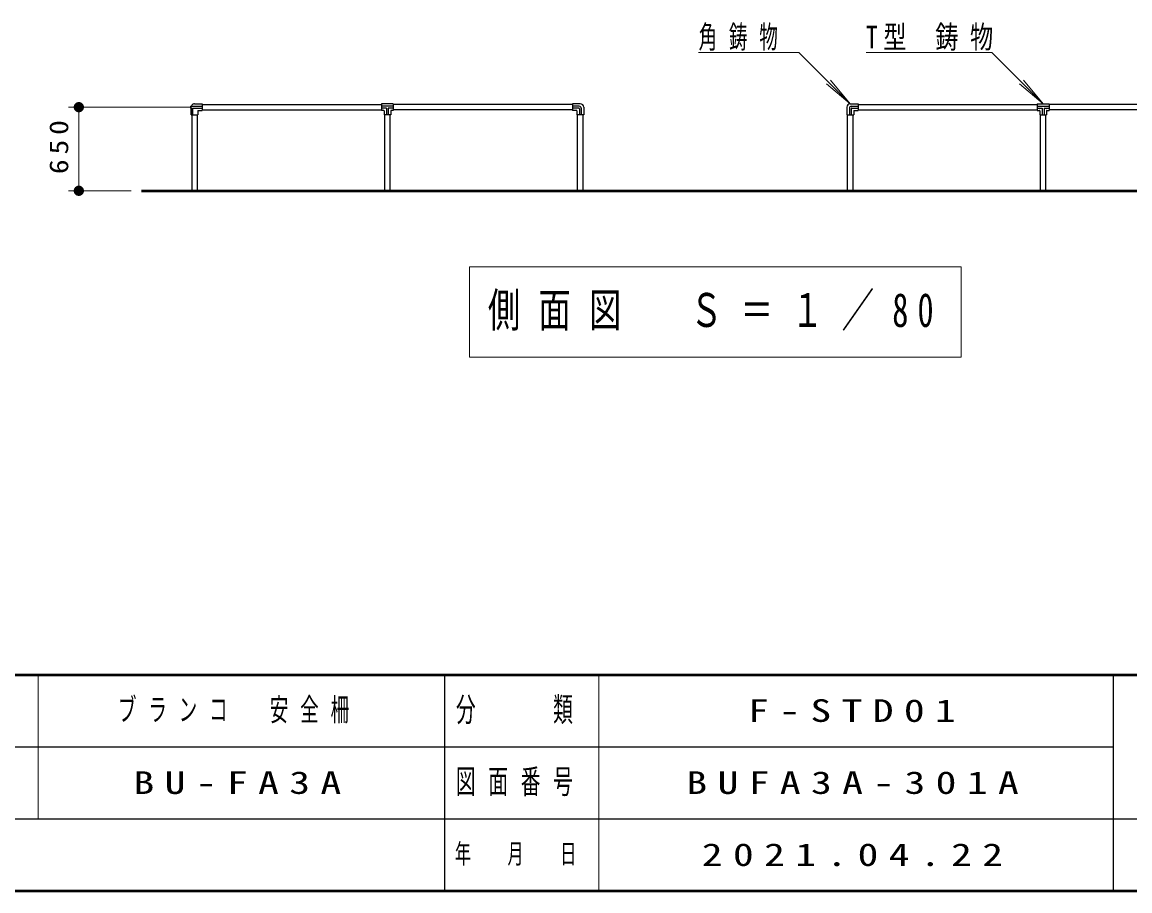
# Model space of a CAD drawing. Units: millimetres on the paper, scale 1:80. Extents: x -385 to 0, y 0 to 267.
# Drawn here: x -176.1 to -68.4, y 0 to 84.4 of the extents above; entities that cross this region are included whole.
import ezdxf

# ---------------------------------------------------------------- set-up
doc = ezdxf.new("R2010")
doc.units = ezdxf.units.MM
doc.layers.add('LY_1', color=7, linetype='Continuous', lineweight=13)
doc.layers.add('LY_2', color=7, linetype='Continuous', lineweight=13)
doc.styles.add('ＭＳ ゴシック', font='')
doc.styles.get('ＭＳ ゴシック').set_extended_font_data('MS Gothic')

# ---------------------------------------------------------------- blocks, each defined once
blk = doc.blocks.new('filled_dot')
at = {"color": 0, "linetype": 'Continuous', "lineweight": -2, "const_width": 1.25}
blk.add_lwpolyline([(-0.625, 0, 1), (0.625, 0, 1)], format="xyb", close=True, dxfattribs=at)

msp = doc.modelspace()

# ---------------------------------------------------------------- linework, layer by layer
at = {"layer": 'LY_1'}
for p, q in [((-110.31, 81.489), (-100.559, 81.489)), ((-100.559, 81.489), (-95.563, 76.493)), ((-94.034, 81.489), (-81.809, 81.489)), ((-81.809, 81.489), (-76.813, 76.493)), ((-95.563, 76.493), (-97.491, 78.791)), ((-76.813, 76.493), (-78.741, 78.791)), ((-95.563, 76.493), (-97.861, 78.421)), ((-76.813, 76.493), (-79.111, 78.421)), ((-159.563, 76.161), (-171.563, 76.161)), ((-170.563, 68.036), (-170.563, 76.161)), ((-165.481, 68.036), (-171.563, 68.036)), ((-132.588, 60.66), (-132.588, 51.86)), ((-84.788, 60.66), (-132.588, 60.66)), ((-84.788, 51.86), (-84.788, 60.66)), ((-132.588, 51.86), (-84.788, 51.86))]:
    msp.add_line(p, q, dxfattribs=at)
at = {"layer": 'LY_1', "lineweight": 25}
for p, q in [((-159.313, 76.493), (-158.563, 76.493)), ((-158.563, 76.493), (-158.563, 75.83)), ((-141.138, 76.493), (-141.138, 75.83)), ((-139.988, 76.493), (-141.138, 76.493)), ((-139.988, 76.493), (-139.988, 75.83)), ((-121.813, 76.493), (-122.563, 76.493)), ((-122.563, 76.493), (-122.563, 75.83)), ((-95.563, 76.493), (-94.813, 76.493)), ((-94.813, 76.493), (-94.813, 75.83)), ((-77.388, 76.493), (-76.238, 76.493)), ((-77.388, 76.493), (-77.388, 75.83)), ((-76.238, 76.493), (-76.238, 75.83)), ((-159.694, 76.249), (-158.563, 76.249)), ((-159.694, 76.249), (-159.694, 76.074)), ((-159.694, 76.074), (-159.637, 76.074)), ((-159.644, 76.074), (-159.644, 75.411)), ((-159.644, 75.411), (-158.981, 75.411)), ((-159.637, 75.411), (-159.637, 76.074)), ((-159.579, 75.411), (-159.579, 68.036)), ((-159.513, 76.074), (-158.563, 76.074)), ((-159.513, 75.411), (-159.513, 76.074)), ((-159.477, 75.411), (-159.477, 76.074)), ((-159.046, 75.411), (-159.046, 68.036)), ((-158.981, 75.805), (-158.981, 75.411)), ((-158.956, 75.83), (-158.563, 75.83)), ((-158.563, 76.428), (-141.138, 76.428)), ((-158.563, 75.894), (-141.138, 75.894)), ((-139.988, 76.249), (-141.138, 76.249)), ((-140.65, 76.074), (-141.138, 76.074)), ((-140.919, 75.83), (-141.138, 75.83)), ((-140.894, 75.805), (-140.894, 75.411)), ((-140.231, 75.411), (-140.894, 75.411)), ((-140.829, 68.036), (-140.829, 75.411)), ((-140.65, 76.074), (-140.65, 75.411)), ((-139.988, 76.074), (-140.475, 76.074)), ((-140.475, 76.074), (-140.475, 75.411)), ((-140.296, 68.036), (-140.296, 75.411)), ((-140.231, 75.805), (-140.231, 75.411)), ((-139.988, 75.83), (-140.206, 75.83)), ((-122.563, 76.428), (-139.988, 76.428)), ((-122.563, 75.894), (-139.988, 75.894)), ((-121.913, 76.249), (-122.563, 76.249)), ((-121.963, 76.074), (-122.563, 76.074)), ((-122.169, 75.83), (-122.563, 75.83)), ((-122.144, 75.805), (-122.144, 75.411)), ((-121.481, 75.411), (-122.144, 75.411)), ((-122.079, 68.036), (-122.079, 75.411)), ((-121.9, 76.011), (-121.9, 75.411)), ((-121.725, 76.061), (-121.725, 75.411)), ((-121.546, 68.036), (-121.546, 75.411)), ((-121.481, 76.161), (-121.481, 75.411)), ((-95.894, 76.161), (-95.894, 75.411)), ((-95.894, 75.411), (-95.231, 75.411)), ((-95.829, 68.036), (-95.829, 75.411)), ((-95.65, 76.061), (-95.65, 75.411)), ((-95.475, 76.011), (-95.475, 75.411)), ((-95.463, 76.249), (-94.813, 76.249)), ((-95.413, 76.074), (-94.813, 76.074)), ((-95.296, 68.036), (-95.296, 75.411)), ((-95.231, 75.805), (-95.231, 75.411)), ((-95.206, 75.83), (-94.813, 75.83)), ((-94.813, 76.428), (-77.388, 76.428)), ((-94.813, 75.894), (-77.388, 75.894)), ((-77.388, 76.249), (-76.238, 76.249)), ((-77.388, 76.074), (-76.9, 76.074)), ((-77.388, 75.83), (-77.169, 75.83)), ((-77.144, 75.805), (-77.144, 75.411)), ((-77.144, 75.411), (-76.481, 75.411)), ((-77.079, 68.036), (-77.079, 75.411)), ((-76.9, 76.074), (-76.9, 75.411)), ((-76.725, 76.074), (-76.238, 76.074)), ((-76.725, 76.074), (-76.725, 75.411)), ((-76.546, 68.036), (-76.546, 75.411)), ((-76.481, 75.805), (-76.481, 75.411)), ((-76.456, 75.83), (-76.238, 75.83)), ((-58.813, 76.428), (-76.238, 76.428)), ((-58.813, 75.894), (-76.238, 75.894))]:
    msp.add_line(p, q, dxfattribs=at)
at = {"layer": 'LY_1', "lineweight": 50}
msp.add_line((-164.481, 68.036), (-52.894, 68.036), dxfattribs=at)
at = {"layer": 'LY_1', "lineweight": 25}
msp.add_lwpolyline([(-159.313, 76.493), (-159.355, 76.49), (-159.397, 76.482), (-159.438, 76.468), (-159.477, 76.449), (-159.52, 76.42), (-159.558, 76.384), (-159.589, 76.343), (-159.614, 76.298), (-159.632, 76.249)], dxfattribs=at)
for centre, radius, start, end in [((-121.813, 76.161), 0.331, 0, 90), ((-95.563, 76.161), 0.331, 90, 180), ((-158.956, 75.805), 0.025, 90, 180), ((-140.919, 75.805), 0.025, 0, 90), ((-140.206, 75.805), 0.025, 90, 180), ((-122.169, 75.805), 0.025, 0, 90), ((-121.963, 76.011), 0.0625, 0, 90), ((-121.913, 76.061), 0.188, 0, 90), ((-95.463, 76.061), 0.188, 90, 180), ((-95.413, 76.011), 0.0625, 90, 180), ((-95.206, 75.805), 0.025, 90, 180), ((-77.169, 75.805), 0.025, 0, 90), ((-76.456, 75.805), 0.025, 90, 180)]:
    msp.add_arc(centre, radius, start, end, dxfattribs=at)
at = {"layer": 'LY_2', "lineweight": 50}
for p, q in [((-385, 21), (0, 21)), ((-385, 0), (0, 0))]:
    msp.add_line(p, q, dxfattribs=at)
at = {"layer": 'LY_2'}
for p, q in [((-174.5, 21), (-174.5, 7)), ((-120, 21), (-120, 0))]:
    msp.add_line(p, q, dxfattribs=at)
at = {"layer": 'LY_2', "lineweight": 25}
for p, q in [((-135, 21), (-135, 0)), ((-70, 21), (-70, 0)), ((-187.5, 14), (-70, 14)), ((-242.5, 7), (0, 7))]:
    msp.add_line(p, q, dxfattribs=at)

# ---------------------------------------------------------------- block references
at = {"layer": 'LY_1', "xscale": 0.4, "yscale": 0.4}
for p, rotation in [((-170.563, 76.161), 270), ((-170.563, 68.036), 90)]:
    msp.add_blockref('filled_dot', p, dxfattribs=dict(at, rotation=rotation))

# ---------------------------------------------------------------- texts
at = {"layer": 'LY_1', "style": 'ＭＳ ゴシック'}
for s, insert, char_height, attachment_point in [('\\T1.64;\\W0.6;角鋳物', (-110.31, 81.639), 2.199, 7), ('\\T1.5;\\W0.75;T型\\~鋳物', (-94.034, 81.639), 2.199, 7), ('\\T1.56;\\W0.7;側面図\u3000Ｓ＝１／80', (-108.688, 56.26), 3.299, 5), ('\\T1.64;\\W0.6;ブランコ\u3000安全柵', (-166.75, 17.5), 2.199, 4), ('\\T1.5;\\W1.35;F-STD01', (-105.5, 17.5), 2.199, 4), ('\\T1.5;\\W1.35;BU-FA3A', (-165.25, 10.5), 2.199, 4), ('\\T1.5;\\W1.35;BUFA3A-301A', (-111.5, 10.5), 2.199, 4), ('\\T1.5;\\W1.35;2021.04.22', (-110, 3.5), 2.199, 4)]:
    msp.add_mtext(s, dxfattribs=dict(at, insert=insert, char_height=char_height, attachment_point=attachment_point))
at = {"layer": 'LY_1', "insert": (-171.563, 72.514), "char_height": 1.833, "attachment_point": 8, "rotation": 90, "style": 'ＭＳ ゴシック'}
msp.add_mtext('\\T1.33;\\W1.15;650', dxfattribs=at)
at = {"layer": 'LY_2', "attachment_point": 4, "style": 'ＭＳ ゴシック'}
for s, insert, char_height in [('\\T1.64;\\W0.6;分\u3000\u3000類', (-133.9, 17.5), 2.346), ('\\T1.64;\\W0.6;図面番号', (-133.9, 10.5), 2.346), ('\\T1.64;\\W0.6;年\u3000月\u3000日', (-134, 3.5), 1.906)]:
    msp.add_mtext(s, dxfattribs=dict(at, insert=insert, char_height=char_height))

doc.saveas('drawing.dxf')
